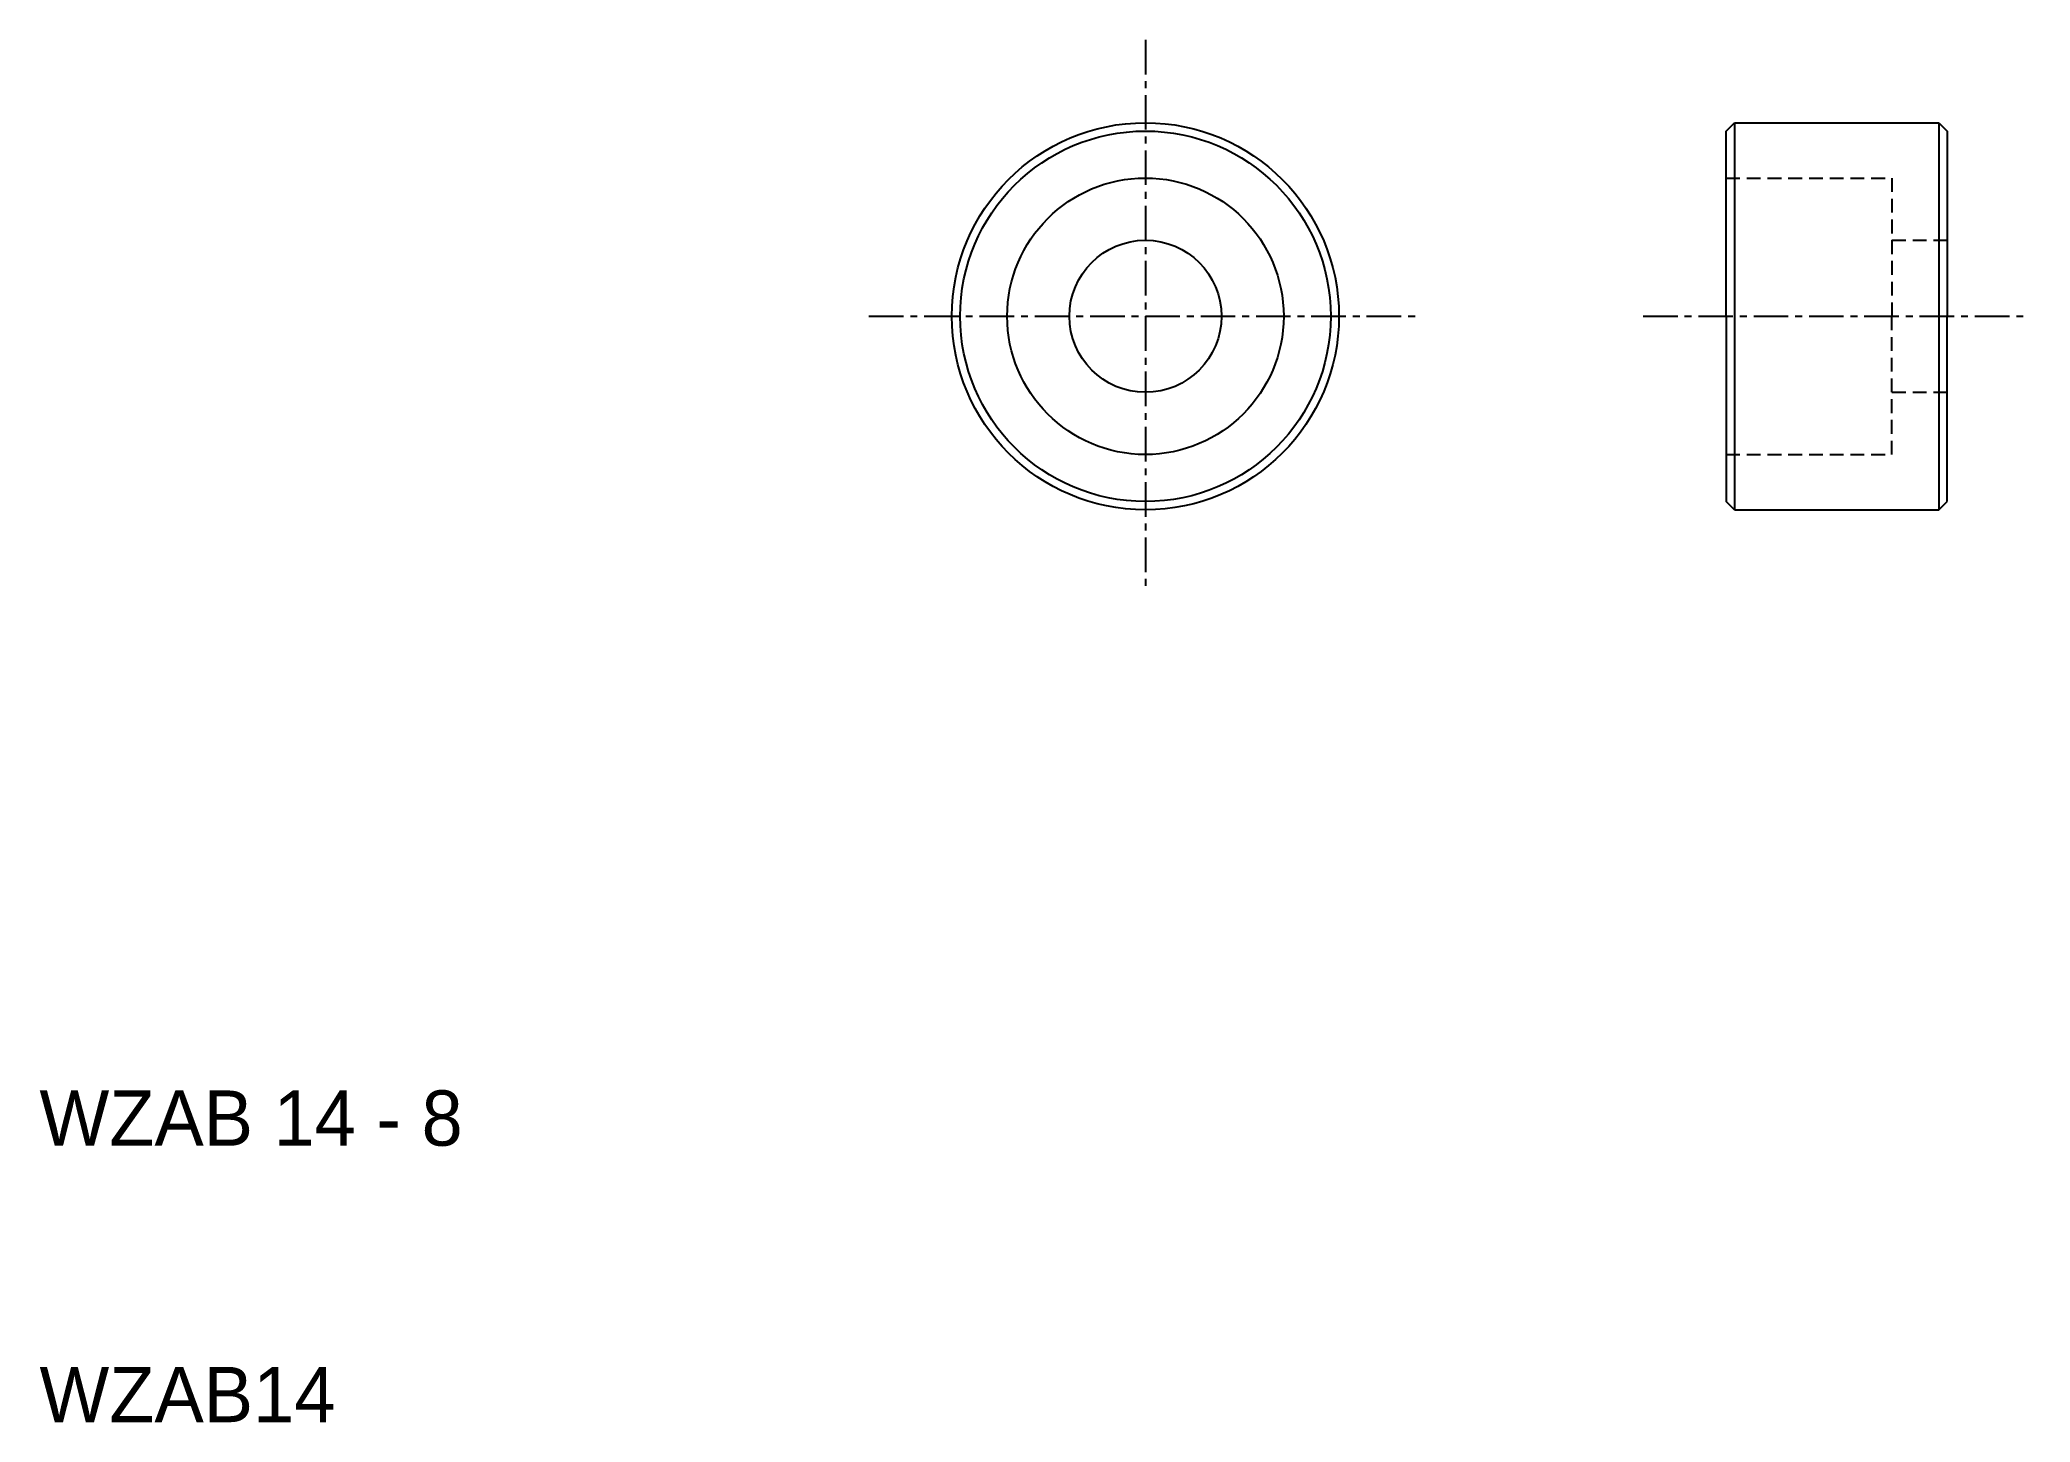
# Model space of a CAD drawing. Extents: x 10 to 82, y 10 to 60.
import ezdxf

# ---------------------------------------------------------------- set-up
doc = ezdxf.new("R2010")
doc.units = 0
doc.linetypes.add('CENTER', pattern=[2, 1.25, -0.25, 0.25, -0.25])
doc.linetypes.add('DASHED', pattern=[0.75, 0.5, -0.25])
doc.layers.get('0').update_dxf_attribs({"linetype": 'CONTINUOUS'})
doc.layers.add('CENTER', color=1, linetype='CENTER')

msp = doc.modelspace()

# ---------------------------------------------------------------- linework, layer by layer
at = {"color": 7, "linetype": 'CONTINUOUS'}
for p, q in [((71, 56.7), (71.3, 57)), ((71.3, 57), (71.3, 43)), ((71.3, 57), (78.7, 57)), ((78.7, 57), (79, 56.7)), ((78.7, 57), (78.7, 43)), ((71, 50), (71, 56.7)), ((79, 56.7), (79, 50)), ((71, 50), (71, 43.3)), ((79, 43.3), (79, 50)), ((71.3, 43), (71, 43.3)), ((78.7, 43), (79, 43.3)), ((71.3, 43), (78.7, 43))]:
    msp.add_line(p, q, dxfattribs=at)
at = {"color": 3, "linetype": 'DASHED'}
for p, q in [((71, 55), (77, 55)), ((77, 55), (77, 50)), ((77, 52.75), (79, 52.75)), ((77, 45), (77, 50)), ((77, 47.25), (79, 47.25)), ((71, 45), (77, 45))]:
    msp.add_line(p, q, dxfattribs=at)
at = {"color": 7, "linetype": 'CONTINUOUS'}
for radius in [7, 6.7, 5, 2.75]:
    msp.add_circle((50, 50), radius, dxfattribs=at)
at = {"layer": 'CENTER', "color": 1, "linetype": 'CENTER'}
for p, q in [((50, 60), (50, 40)), ((40, 50), (60, 50)), ((68, 50), (82, 50))]:
    msp.add_line(p, q, dxfattribs=at)

# ---------------------------------------------------------------- texts
at = {"color": 7, "linetype": 'CONTINUOUS'}
for s, p in [('WZAB 14 - 8', (10, 20)), ('WZAB14', (10, 10))]:
    msp.add_text(s, height=2, dxfattribs=at).set_placement(p)

doc.saveas('drawing.dxf')
